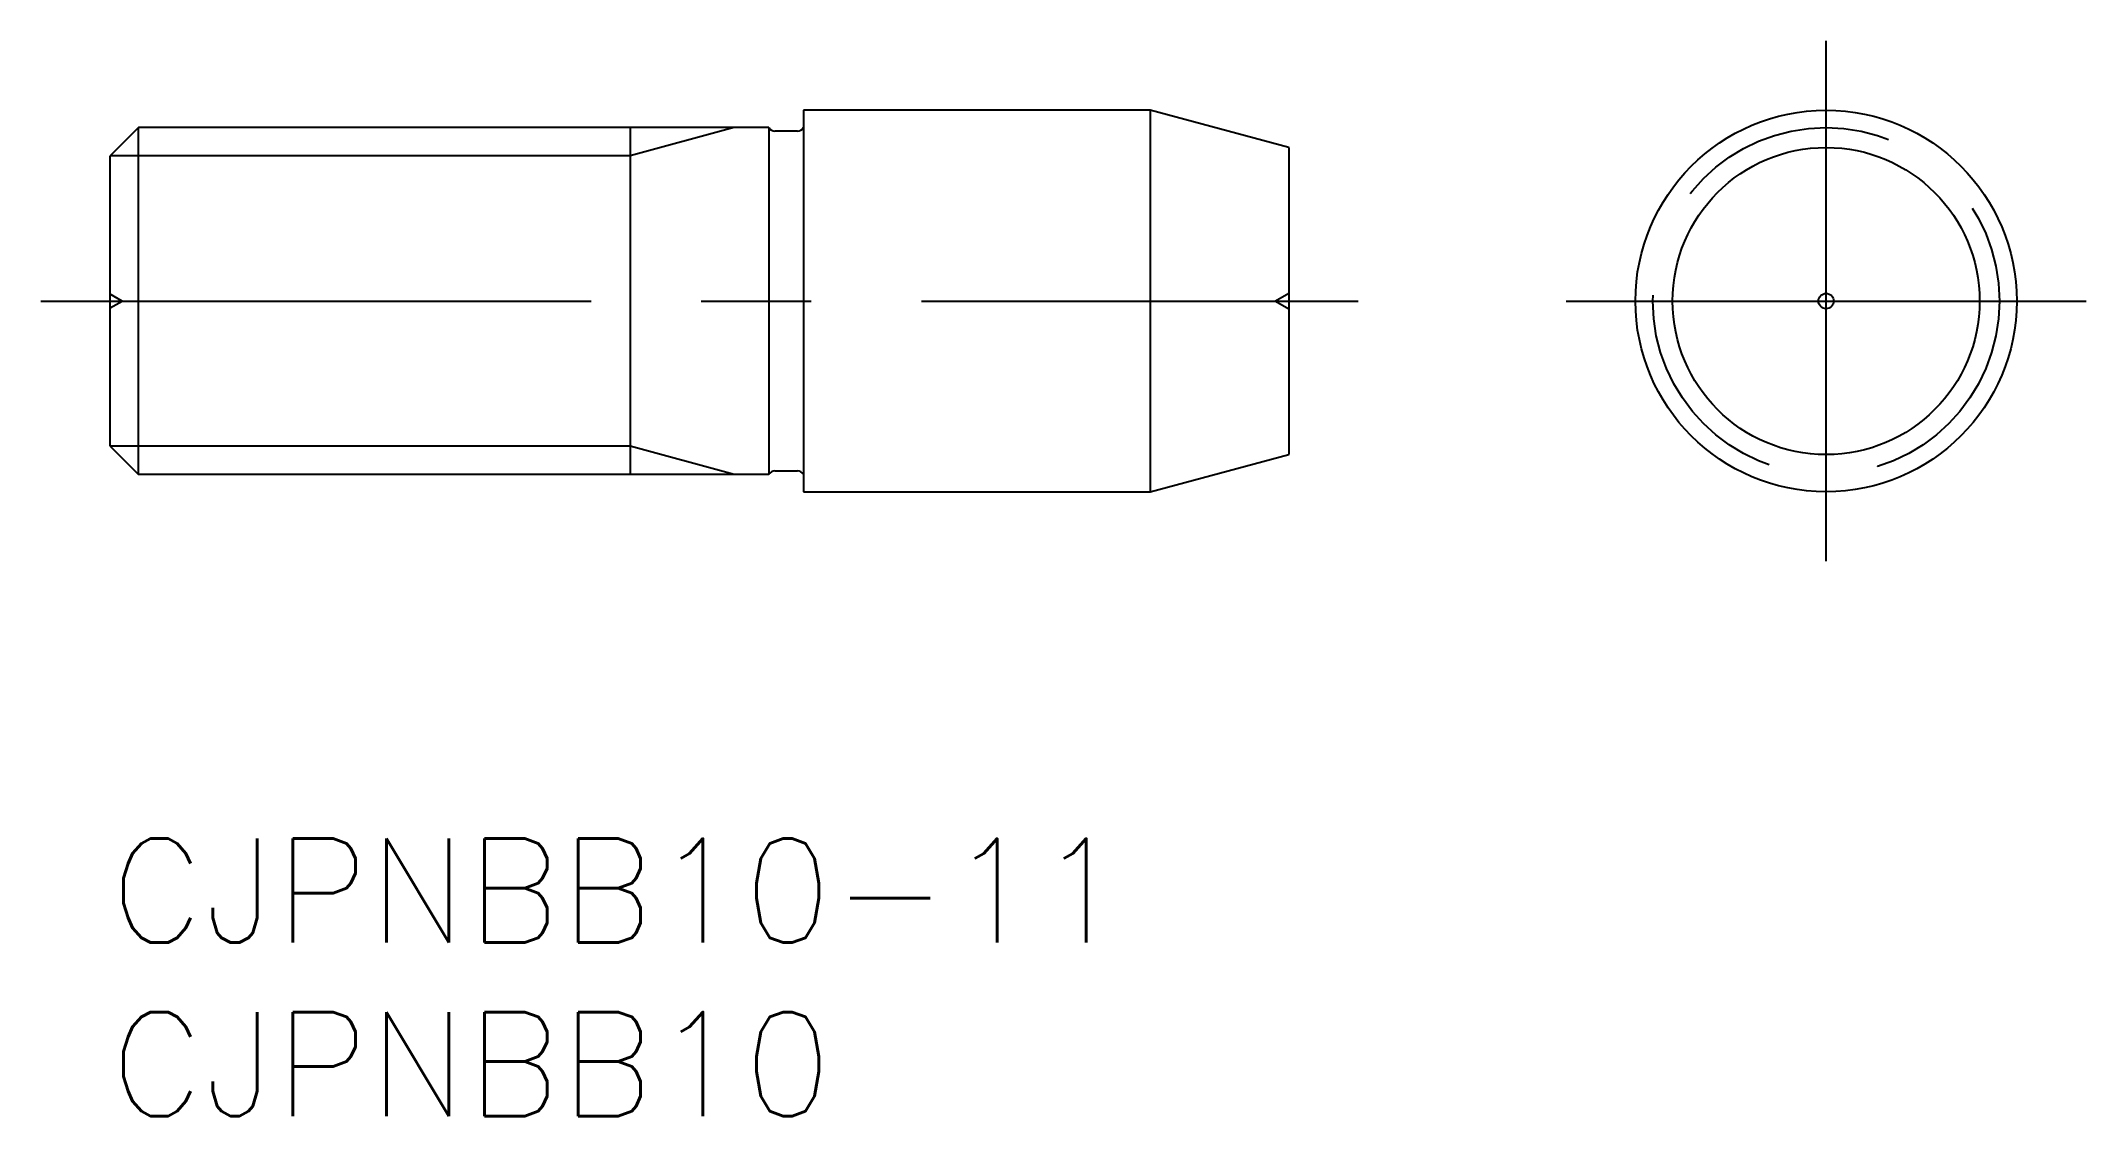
# Model space of a CAD drawing. Extents: x -2 to 57, y -8 to 23.
import ezdxf

# ---------------------------------------------------------------- set-up
doc = ezdxf.new("R2010")
doc.units = 0
doc.header["$LTSCALE"] = 0.5
doc.linetypes.add('CENTER', pattern=[50.8, 31.75, -6.35, 6.35, -6.35])
doc.linetypes.add('DASHED', pattern=[19.05, 12.7, -6.35])
for name, color, linetype in [('MSM_CENTER', 1, 'CENTER'), ('MSM_CONTINUOUS', 7, 'CONTINUOUS'), ('MSM_DASHED', 4, 'DASHED'), ('MSM_NARROW', 5, 'CONTINUOUS'), ('MSM_PART_NUMBER', 7, 'CONTINUOUS')]:
    doc.layers.add(name, color=color, linetype=linetype)
doc.styles.get("Standard").update_dxf_attribs({"font": 'txt.shx', "height": 0.5, "bigfont": 'bigfont.shx'})

# ---------------------------------------------------------------- blocks, each defined once
blk = doc.blocks.new('*U15')
at = {"layer": 'MSM_PART_NUMBER'}
blk.add_text('CJPNBB10-11', height=3, dxfattribs=at).set_placement((0, -3))
blk = doc.blocks.new('*U16')
at = {"layer": 'MSM_PART_NUMBER'}
blk.add_text('CJPNBB10', height=3, dxfattribs=at).set_placement((0, -8))

msp = doc.modelspace()

# ---------------------------------------------------------------- linework, layer by layer
at = {"layer": 'MSM_CENTER'}
for p, q in [((49.5, 8), (49.5, 23)), ((-2, 15.5), (36, 15.5)), ((42, 15.5), (57, 15.5))]:
    msp.add_line(p, q, dxfattribs=at)
at = {"layer": 'MSM_CONTINUOUS'}
for p, q in [((30, 21), (20, 21)), ((20, 21), (20, 10)), ((34, 19.928), (30, 21)), ((30, 21), (30, 10)), ((0.812, 20.5), (0, 19.688)), ((19, 20.5), (0.812, 20.5)), ((0.812, 10.5), (0.812, 20.5)), ((15, 20.5), (15, 10.5)), ((19, 20.5), (19, 10.5)), ((19.827, 20.4), (19.173, 20.4)), ((0, 11.312), (0, 19.688)), ((34, 19.928), (34, 11.072)), ((0, 11.312), (0.812, 10.5)), ((30, 10), (34, 11.072)), ((19, 10.5), (0.812, 10.5)), ((19.173, 10.6), (19.827, 10.6)), ((20, 10), (30, 10))]:
    msp.add_line(p, q, dxfattribs=at)
for radius in [5.5, 4.428, 0.22]:
    msp.add_circle((49.5, 15.5), radius, dxfattribs=at)
for centre, start, end in [((19.173, 20.6), 210, 270), ((19.827, 20.6), 270, 330), ((19.173, 10.4), 90, 150), ((19.827, 10.4), 30, 90)]:
    msp.add_arc(centre, 0.2, start, end, dxfattribs=at)
at = {"layer": 'MSM_DASHED'}
for p, q in [((0.346, 15.5), (0, 15.7)), ((0, 15.3), (0.346, 15.5)), ((34, 15.72), (33.619, 15.5)), ((33.619, 15.5), (34, 15.28))]:
    msp.add_line(p, q, dxfattribs=at)
msp.add_circle((49.5, 15.5), 5, dxfattribs=at)
at = {"layer": 'MSM_NARROW'}
for p, q in [((18, 20.5), (15, 19.688)), ((15, 19.688), (0, 19.688)), ((15, 11.312), (0, 11.312)), ((18, 10.5), (15, 11.312))]:
    msp.add_line(p, q, dxfattribs=at)

# ---------------------------------------------------------------- block references
at = {"layer": 'MSM_CONTINUOUS'}
for name in ['*U15', '*U16']:
    msp.add_blockref(name, (0, 0), dxfattribs=at)

doc.saveas('drawing.dxf')
